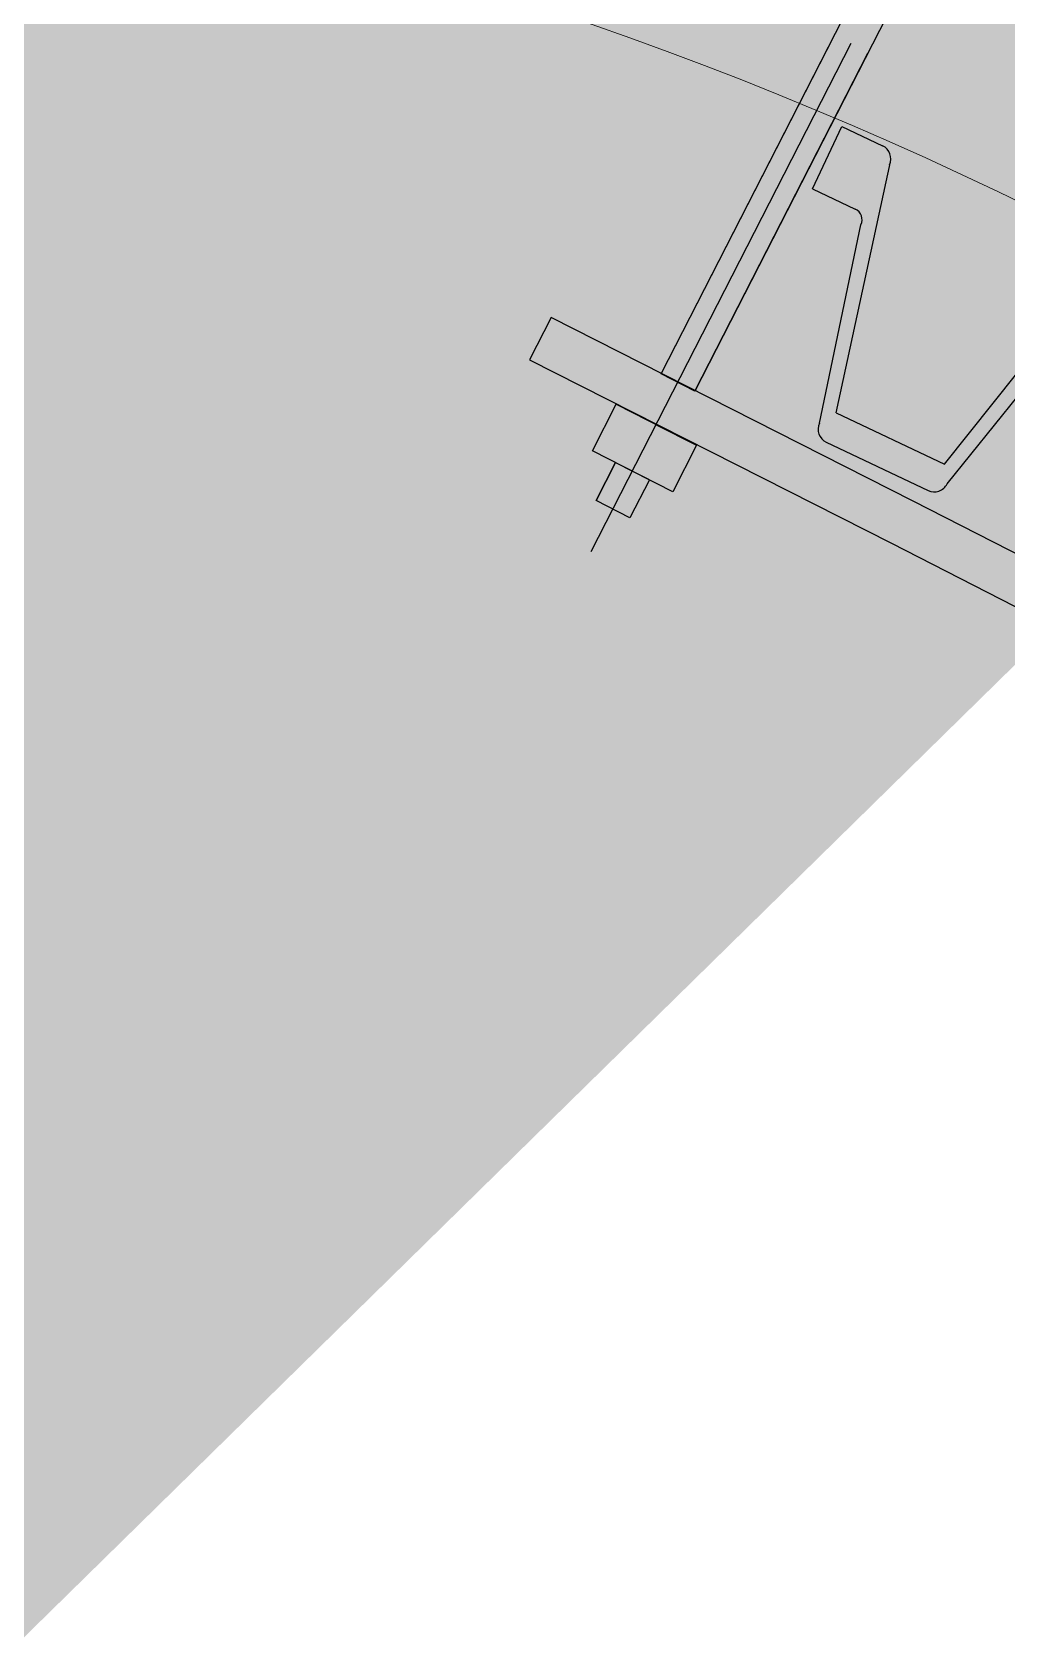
# Model space of a CAD drawing. Header units: millimetres. Extents: x -46762 to 217101, y -107409 to 31524.
# Drawn here: x 93115 to 93525, y -43097 to -42417 of the extents above; entities that cross this region are included whole.
import ezdxf

# ---------------------------------------------------------------- set-up
doc = ezdxf.new("R2010")
doc.units = ezdxf.units.MM

# ---------------------------------------------------------------- blocks, each defined once
blk = doc.blocks.new('СВПУСИЛ')
for p, q in [((92889.34829006574, -42718.48972523742), (92841.87090192134, -42717.02425091516)), ((92835.68864560979, -42722.83628213483), (92813.13744283852, -42805.17972907244)), ((92839.92056259899, -42729.97024166628), (92812.07433528174, -42834.5254429917)), ((92890.49647502229, -42731.53135747064), (92839.92056259899, -42729.97024166628)), ((92895.1603212854, -42724.67198154904), (92912.59007695144, -42808.24951212644)), ((92890.49647502229, -42731.53135747064), (92911.8412693842, -42837.60492747583)), ((92807.98556257886, -42810.02308842212), (92787.99508336019, -42809.40604660222)), ((92937.42391551984, -42814.01843420598), (92917.43343630117, -42813.40139238608)), ((92806.09132797911, -42838.97843119822), (92787.10037272134, -42838.39224146931)), ((92936.52920488098, -42843.00462907307), (92917.5382496232, -42842.41843934415))]:
    blk.add_line(p, q)
at = {"color": 7}
for p, q in [((92787.99508336019, -42809.40604660222), (92787.10037272134, -42838.39224146931)), ((92937.42391551984, -42814.01843420598), (92936.52920488098, -42843.00462907307))]:
    blk.add_line(p, q, dxfattribs=at)
for centre, radius, start, end in [((92841.68578937539, -42723.02139468079), 5.999999999999999, 88.23202484565921, 178.2320248464925), ((92889.16317751977, -42724.48686900306), 5.999999999999999, 358.2320248464926, 88.23202484565921), ((92808.13982303382, -42805.02546861746), 4.999999999999999, 268.2320248456592, 358.2320248464926), ((92917.58769675612, -42808.40377258141), 4.999999999999999, 178.2320248464925, 268.2320248456592), ((92806.27644052506, -42832.98128743262), 5.999999999999999, 268.2320248456592, 358.2320248464926), ((92917.7233621692, -42836.42129557856), 5.999999999999999, 178.2320248464925, 268.2320248456592)]:
    blk.add_arc(centre, radius, start, end)

msp = doc.modelspace()

# ---------------------------------------------------------------- hatches: boundary and pattern name
at = {"lineweight": 15}
h = msp.add_hatch(dxfattribs=at)
h.set_pattern_fill('GRAVEL', scale=10, style=0)
h.set_pattern_definition([(228.0128, (182.88, 254), (-2032.001726589601, -2286.002808951258), [34.1721, -3383.05]), (184.9697, (160.02, 228.6), (3048.004930617913, 253.9982075387458), [58.6405, -5805.4]), (132.5104, (101.6, 223.52), (2539.998151833169, -2794.002729246041), [41.34819999999999, -4093.47]), (267.2737, (2.54, 160.02), (253.9988970828173, 5079.998365336643), [53.40049999999999, -5286.639999999999]), (292.8337, (0, 106.68), (-1270.003605550191, 3048.001733005111), [52.3634, -5183.98]), (357.2737, (20.32, 58.42), (-5079.998365336643, 253.9988970828175), [53.40049999999999, -5286.639999999999]), (37.6942, (73.66000000000001, 55.88), (-3302.002086123993, -2539.997735698489), [70.61939999999998, -6991.310000000001]), (72.2553, (129.54, 99.06), (1778.00355654672, 5588.00162060364), [66.672, -6600.53]), (121.4296, (149.86, 162.56), (-2032.000523526448, 3301.996115997269), [53.5813, -5304.55]), (175.2364, (121.92, 208.28), (2793.997805305446, -253.9976162721156), [61.1713, -2997.39]), (222.3974, (60.96, 213.36), (-3048.000091723971, -2793.996365063697), [79.1078, -7831.68]), (138.8141, (254, 157.48), (-1777.998867422474, 1523.997655712401), [27.0005, -2673.06]), (171.4692, (233.68, 175.26), (3301.99495955914, -508.0012800045699), [51.36819999999999, -5085.459999999999]), (225, (182.88, 182.88), (-5.329070518200751e-14, -253.9998268700197), [35.9209, -323.289]), (203.1986, (165.1, 213.36), (1270.004282559083, 508.0022274306265), [19.3441, -1915.06]), (291.8014, (147.32, 205.74), (-254.0001781894509, 762.0004908731864), [27.3566, -1340.48]), (30.9638, (157.48, 180.34), (761.9991954808227, 508.0003958660552), [44.432, -1436.63]), (161.5651, (195.58, 203.2), (508.0002318180981, -253.9996222465077), [32.1287, -771.0899999999999]), (16.38950000000001, (0, 205.74), (2540.001401396935, 761.9984149967804), [45.00880000000001, -4455.88]), (70.3462, (43.18000000000001, 218.44), (-1015.997168867651, -2793.9960488545), [37.7599, -3738.219999999999]), (293.1986, (195.58, 254), (-508.0022274306264, 1270.004282559083), [38.688, -1895.72]), (343.6105, (210.82, 218.44), (-2540.001401396935, 761.9984149967811), [45.0088, -4455.879999999999]), (339.444, (0, 48.26000000000001), (-1270.001576425591, 507.9993836050138), [43.4035, -2126.77]), (294.7751, (40.64, 33.02), (-1269.997040362684, 2793.998702615667), [36.36719999999999, -3600.36]), (66.80140000000002, (198.12, 0), (508.0022274306268, 1270.004282559083), [38.688, -1895.72]), (17.354, (213.36, 35.56), (-3302.000178185996, -1015.998467560563), [42.57829999999999, -4215.239999999999]), (69.444, (73.66000000000001, 0), (-507.9993836050144, -1270.001576425591), [21.7018, -2148.48]), (101.3099, (182.88, 0), (-253.9987462887348, 1015.996746090262), [12.9515, -1282.2]), (165.9638, (180.34, 12.7), (762.0005354697173, -253.9995604123641), [52.3634, -994.905]), (186.0090000000001, (129.54, 25.4), (2539.996254442795, 253.9994068547858), [48.5267, -4804.139999999999]), (303.6901, (157.48, 157.48), (-254.0000871307233, 507.999509923184), [36.6324, -879.178]), (353.1572, (177.8, 127), (4318.001785664343, -508.002275165484), [63.95569999999999, -6331.599999999999]), (60.94540000000001, (241.3, 119.38), (-1015.997636582909, -1777.995761083413), [26.1508, -2588.94]), (90, (254, 142.24), (-254, 254), [15.24, -238.76]), (120.2564, (124.46, 33.02), (1015.997846683611, -1777.999103247756), [35.2867, -3493.39]), (48.01279999999999, (106.68, 63.5), (2032.001726589601, 2286.002808951258), [68.3443, -3348.88]), (0, (152.4, 114.3), (254, 254), [66.04, -187.96]), (325.3048, (218.44, 114.3), (-2539.995599095369, 1778.000169048476), [40.161, -3975.93]), (254.0546, (251.46, 91.44), (-254.0006479701474, -1016.002420320363), [36.9829, -1812.17]), (207.646, (241.3, 55.88), (-4825.998304902272, -2540.001597472339), [60.2145, -5961.25]), (175.4261, (187.96, 27.94), (-3302.000760474751, 253.9987711219462), [63.70289999999999, -6306.579999999999]), (175.4261, (187.96, 27.94), (-3302.000760474751, 253.9987711219462), [63.70289999999999, -6306.579999999999])])
edge = h.paths.add_edge_path()
edge.add_line((90716.08482150058, -45345.3894803196), (90716.08482150058, -44332.53233808861))
edge.add_line((90716.08482150058, -44332.53233808861), (90741.40723994505, -44005.05625696176))
edge.add_line((90741.40723994505, -44005.05625696176), (90792.09502012958, -43740.06809565633))
edge.add_line((90792.09502012958, -43740.06809565633), (90852.53092846335, -43551.06922637534))
edge.add_line((90852.53092846335, -43551.06922637534), (90916.50739852805, -43394.40089539786))
edge.add_line((90916.50739852805, -43394.40089539786), (90997.3933563617, -43210.87119386443))
edge.add_line((90997.3933563617, -43210.87119386443), (91104.51201750227, -43031.71153772321))
edge.add_line((91104.51201750227, -43031.71153772321), (91218.18913699134, -42870.03104607246))
edge.add_line((91218.18913699134, -42870.03104607246), (91316.56375204402, -42752.04761808303))
edge.add_line((91316.56375204402, -42752.04761808303), (91310.00529369558, -42714.90494445797))
edge.add_line((91310.00529369558, -42714.90494445797), (91451.35936733484, -42566.5800438218))
edge.add_line((91451.35936733484, -42566.5800438218), (91463.61628802867, -42535.95514542282))
edge.add_line((91463.61628802867, -42535.95514542282), (91488.13012941647, -42512.98613259751))
edge.add_line((91488.13012941647, -42512.98613259751), (91517.24003354274, -42508.39266905851))
edge.add_line((91517.24003354274, -42508.39266905851), (91658.19349143555, -42387.42377794076))
edge.add_line((91658.19349143555, -42387.42377794076), (91694.96425351709, -42361.39268210679))
edge.add_line((91694.96425351709, -42361.39268210679), (91797.61511676325, -42295.54908274372))
edge.add_line((91797.61511676325, -42295.54908274372), (91883.41299657698, -42243.48655204983))
edge.add_line((91883.41299657698, -42243.48655204983), (92035.09154259865, -42173.0491501217))
edge.add_line((92035.09154259865, -42173.0491501217), (92198.79703666424, -42112.4672345822))
edge.add_line((92198.79703666424, -42112.4672345822), (92283.62417197524, -42080.27230668657))
edge.add_line((92283.62417197524, -42080.27230668657), (92474.75348076309, -42042.71161397942))
edge.add_line((92474.75348076309, -42042.71161397942), (92534.88426567921, -42029.83371062635))
edge.add_line((92534.88426567921, -42029.83371062635), (92651.30071540628, -42015.3240750412))
edge.add_line((92651.30071540628, -42015.3240750412), (92767.19110975967, -42005.54656463704))
edge.add_line((92767.19110975967, -42005.54656463704), (92809.00748378073, -42004.68484054004))
edge.add_line((90815.74780541868, -45345.3894803196), (90815.74780541868, -44336.52939028281))
edge.add_line((90815.74780541868, -44336.52939028281), (90839.86439441342, -44024.64740825724))
edge.add_line((90839.86439441342, -44024.64740825724), (90888.13847077964, -43772.27773082349))
edge.add_line((90888.13847077964, -43772.27773082349), (90945.69647871656, -43592.27880769875))
edge.add_line((90945.69647871656, -43592.27880769875), (91006.62645020674, -43443.07087343448))
edge.add_line((91006.62645020674, -43443.07087343448), (91083.6606957626, -43268.28068149788))
edge.add_line((91083.6606957626, -43268.28068149788), (91185.67846827745, -43097.65243755386))
edge.add_line((91185.67846827745, -43097.65243755386), (91293.94239160034, -42943.67101693409))
edge.add_line((91293.94239160034, -42943.67101693409), (91387.63250117435, -42831.30584742036))
edge.add_line((91387.63250117435, -42831.30584742036), (91381.38635036629, -42795.93187253934))
edge.add_line((91381.38635036629, -42795.93187253934), (91516.00927764177, -42654.67006240966))
edge.add_line((91516.00927764177, -42654.67006240966), (91527.68253544543, -42625.50349250587))
edge.add_line((91527.68253544543, -42625.50349250587), (91551.02905105287, -42603.62824219605))
edge.add_line((91551.02905105287, -42603.62824219605), (91578.75276926835, -42599.25351501605))
edge.add_line((91578.75276926835, -42599.25351501605), (91712.9941577377, -42484.04504728486))
edge.add_line((91712.9941577377, -42484.04504728486), (91748.01393114869, -42459.25352744298))
edge.add_line((91748.01393114869, -42459.25352744298), (91845.77665804978, -42396.54533757339))
edge.add_line((91845.77665804978, -42396.54533757339), (91927.48892453907, -42346.96197500778))
edge.add_line((91927.48892453907, -42346.96197500778), (92071.94468265492, -42279.87873507623))
edge.add_line((92071.94468265492, -42279.87873507623), (92227.85467700311, -42222.18167265767))
edge.add_line((92227.85467700311, -42222.18167265767), (92308.64242491836, -42191.51983656659))
edge.add_line((92308.64242491836, -42191.51983656659), (92490.67033804965, -42155.74774827407))
edge.add_line((92490.67033804965, -42155.74774827407), (92547.93775225547, -42143.48307841399))
edge.add_line((92547.93775225547, -42143.48307841399), (92658.81056151935, -42129.66437785671))
edge.add_line((92658.81056151935, -42129.66437785671), (92769.18236566545, -42120.35246318608))
edge.add_line((92769.18236566545, -42120.35246318608), (92809.00748378073, -42119.53177356988))
edge.add_line((90716.08482150058, -45345.3894803196), (90815.74780541868, -45345.3894803196))
edge.add_line((93883.37481022491, -42335.9432681141), (93820.39985079823, -42295.54908274372))
edge.add_line((93820.39985079823, -42295.54908274372), (93734.60197098448, -42243.48655204983))
edge.add_line((93734.60197098448, -42243.48655204983), (93582.92342496284, -42173.0491501217))
edge.add_line((93582.92342496284, -42173.0491501217), (93419.21793089724, -42112.4672345822))
edge.add_line((93419.21793089724, -42112.4672345822), (93334.39079558622, -42080.27230668657))
edge.add_line((93334.39079558622, -42080.27230668657), (93143.26148679838, -42042.71161397942))
edge.add_line((93143.26148679838, -42042.71161397942), (93083.13070188227, -42029.83371062635))
edge.add_line((93083.13070188227, -42029.83371062635), (92966.71425215519, -42015.3240750412))
edge.add_line((92966.71425215519, -42015.3240750412), (92850.82385780179, -42005.54656463704))
edge.add_line((92850.82385780179, -42005.54656463704), (92809.00748378073, -42004.68484054004))
edge.add_line((93912.05985492605, -42490.08608730815), (93905.02080982376, -42484.04504728486))
edge.add_line((93905.02080982376, -42484.04504728486), (93870.00103641278, -42459.25352744298))
edge.add_line((93870.00103641278, -42459.25352744298), (93772.23830951168, -42396.54533757339))
edge.add_line((93772.23830951168, -42396.54533757339), (93690.5260430224, -42346.96197500778))
edge.add_line((93690.5260430224, -42346.96197500778), (93546.07028490654, -42279.87873507623))
edge.add_line((93546.07028490654, -42279.87873507623), (93390.16029055836, -42222.18167265767))
edge.add_line((93390.16029055836, -42222.18167265767), (93309.3725426431, -42191.51983656659))
edge.add_line((93309.3725426431, -42191.51983656659), (93127.34462951182, -42155.74774827407))
edge.add_line((93127.34462951182, -42155.74774827407), (93070.077215306, -42143.48307841399))
edge.add_line((93070.077215306, -42143.48307841399), (92959.20440604212, -42129.66437785671))
edge.add_line((92959.20440604212, -42129.66437785671), (92848.83260189602, -42120.35246318608))
edge.add_line((92848.83260189602, -42120.35246318608), (92809.00748378073, -42119.53177356988))
edge.add_line((93789.3568619946, -42408.79160316376), (93979.30883566255, -42477.08112996112))
edge.add_line((93979.30883566255, -42477.08112996112), (94561.06510808936, -42572.4891866222))
edge.add_line((94561.06510808936, -42572.4891866222), (94594.4096624545, -42590.1321006802))
edge.add_line((94594.4096624545, -42590.1321006802), (95748.68834667874, -42351.51754705433))
edge.add_line((93883.37481022491, -42335.9432681141), (93959.69429695304, -42363.38084369409))
edge.add_line((93959.69429695304, -42363.38084369409), (94541.45056937984, -42458.78890035517))
edge.add_line((94541.45056937984, -42458.78890035517), (94574.79512374499, -42476.43181441317))
edge.add_line((94574.79512374499, -42476.43181441317), (95705.2482771853, -42242.74251711455))
edge.add_line((95705.2482771853, -42242.74251711455), (95729.22437200343, -42355.5411747037))
h = msp.add_hatch(color=9)
edge = h.paths.add_edge_path()
edge.add_line((93519.60367043193, -42323.0234170732), (93393.9239186809, -42568.50678463021))
edge.add_line((93393.9239186809, -42568.50678463021), (93379.6819155031, -42561.21532760956))
edge.add_line((93379.6819155031, -42561.21532760956), (93505.32361485803, -42315.80628571143))
edge.add_arc((93512.53997082252, -42319.26382592763), 8.00189838437035, -28.0237424463362, 154.3997303602534, ccw=False)
for points in [[(93485.93561155435, -42614.77988450843), (93333.39540517527, -42537.51809229248), (93324.28108389948, -42555.32059626474), (93476.82129027856, -42632.58238848066), (93583.63631411201, -42687.26831613544), (93592.7506353878, -42669.46581216319)], [(93394.60097458982, -42591.32216530413), (93384.57522118645, -42610.9049196736), (93350.75046363918, -42593.58770924959), (93360.77621704257, -42574.00495488013)], [(93360.5418408239, -42598.60058595128), (93374.7838440017, -42605.8920429719), (93366.5809548535, -42621.91429654694), (93352.3389516757, -42614.62283952629)]]:
    msp.add_hatch(color=9).paths.add_polyline_path(points)

# ---------------------------------------------------------------- linework, layer by layer
at = {"color": 7}
for p, q in [((93350.18269241876, -42636.01987904508), (93459.7781811029, -42421.95302056857)), ((93379.6819155031, -42561.21532760956), (93452.59648570944, -42418.79529583167)), ((93393.9239186809, -42568.50678463021), (93466.83848888722, -42426.08675285229)), ((93333.39540517527, -42537.51809229248), (93324.28108389948, -42555.32059626474)), ((93485.93561155435, -42614.77988450843), (93333.39540517527, -42537.51809229248)), ((93324.28108389948, -42555.32059626474), (93476.82129027856, -42632.58238848066)), ((93360.5418408239, -42598.60058595128), (93352.3389516757, -42614.62283952629)), ((93374.7838440017, -42605.8920429719), (93366.5809548535, -42621.91429654694)), ((93727.51843595826, -42738.46268102763), (93485.93561155435, -42614.77988450843)), ((93476.82129027856, -42632.58238848066), (93719.71674354494, -42756.9372096312))]:
    msp.add_line(p, q, dxfattribs=at)
for points in [[(93519.60367043193, -42323.0234170732), (93393.9239186809, -42568.50678463021), (93379.6819155031, -42561.21532760956), (93505.32361485803, -42315.80628571143)], [(93377.68859581617, -42582.66356009213), (93394.60097458982, -42591.32216530413), (93384.57522118645, -42610.9049196736), (93350.75046363918, -42593.58770924959), (93360.77621704257, -42574.00495488013), (93394.60097458982, -42591.32216530413)], [(93394.60097458982, -42591.32216530413), (93384.57522118645, -42610.9049196736), (93350.75046363918, -42593.58770924959), (93360.77621704257, -42574.00495488013), (93394.60097458982, -42591.32216530413)], [(93360.5418408239, -42598.60058595128), (93374.7838440017, -42605.8920429719), (93366.5809548535, -42621.91429654694), (93352.3389516757, -42614.62283952629), (93360.5418408239, -42598.60058595128)]]:
    msp.add_lwpolyline(points, dxfattribs=at)
at = {"color": 5, "lineweight": 50}
msp.add_circle((89704.45603030844, -49454.64871210628), 15822.23402072757, dxfattribs=at)
at = {"color": 7, "lineweight": 15}
for radius, start, end in [(1773, 48.31431862776311, 140.3499999996694), (1744, 48.44108298929038, 140.3499999996694), (1650, 48.8829050039411, 124.0730355665382)]:
    msp.add_arc((92809.00748378073, -43972.81829120107), radius, start, end, dxfattribs=at)

# ---------------------------------------------------------------- block references
at = {"color": 5, "lineweight": 15, "rotation": 156.4076966304698}
msp.add_blockref('СВПУСИЛ', (161477.543513239, -118914.6888065547), dxfattribs=at)

doc.saveas('drawing.dxf')
